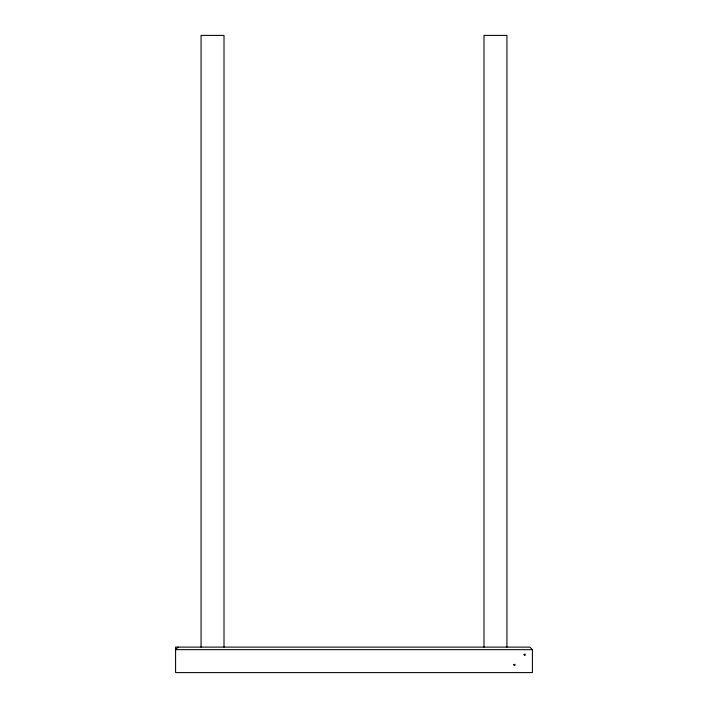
<?xml version="1.0" encoding="UTF-8"?>
<svg xmlns="http://www.w3.org/2000/svg" width="708" height="708" viewBox="0 0 708 708"><rect width="100%" height="100%" fill="white"/><g stroke="black" fill="none" stroke-linecap="round" stroke-linejoin="round"><path stroke-width="1.06" d="M178.133 647.112L175.584 649.661L532.416 649.661L532.416 672.6L175.584 672.6L175.584 647.112L529.867 647.112L532.416 649.661M506.928 647.156L506.928 35.4L483.989 35.4L483.989 647.156M224.011 647.156L224.011 35.4L201.072 35.4L201.072 647.156M513.84 664.759C514.769 667.679 516.105 662.697 513.84 664.759M524.035 654.564C524.964 657.484 526.301 652.502 524.035 654.564"/></g></svg>
